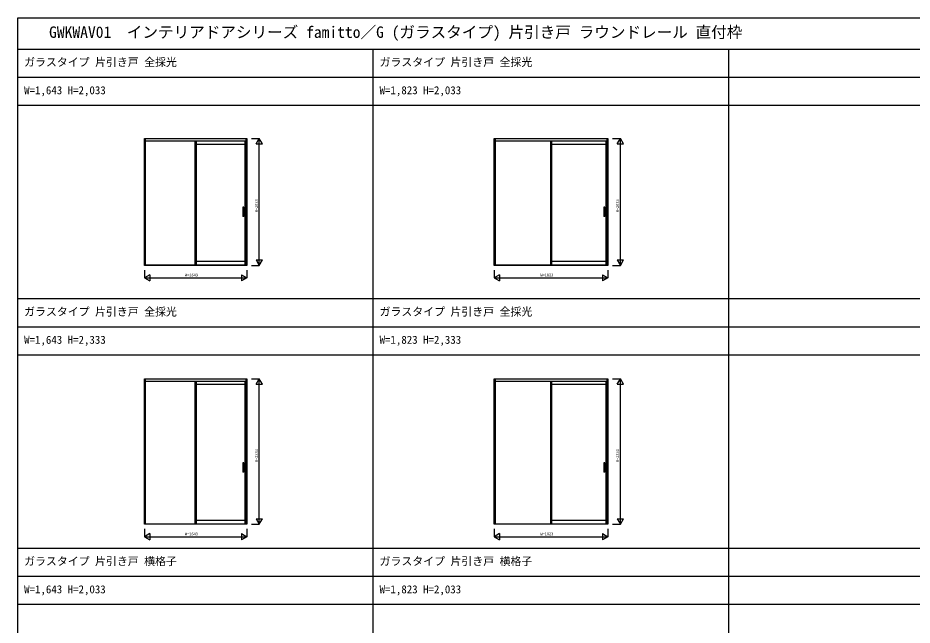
# Model space of a CAD drawing. Units: millimetres, scale not verified. Extents: x -14341 to 14340, y -10000 to 10000.
# Drawn here: x -14341 to 0, y 266 to 10000 of the extents above; entities that cross this region are included whole.
import ezdxf
from ezdxf.enums import TextEntityAlignment as Align

# ---------------------------------------------------------------- set-up
doc = ezdxf.new("R2010")
doc.units = ezdxf.units.MM
doc.header["$LTSCALE"] = 50
for name, color, linetype in [('0-0_0', 7, 'Continuous'), ('0-1_YKK_A1', 4, 'Continuous'), ('0-4_YKK_F1', 7, 'Continuous'), ('0-5_YKK_N1', 2, 'Continuous')]:
    doc.layers.add(name, color=color, linetype=linetype)
doc.styles.add('ＭＳ ゴシック', font='')
doc.styles.get('ＭＳ ゴシック').set_extended_font_data('MS Gothic')

msp = doc.modelspace()

# ---------------------------------------------------------------- linework, layer by layer
at = {"layer": '0-1_YKK_A1'}
for p, q in [((-12312.1, 8066.5), (-10669.1, 8066.5)), ((-12312.1, 6033.5), (-12312.1, 8066.5)), ((-12297.1, 8066.5), (-12297.1, 6033.5)), ((-10684.1, 8066.5), (-10684.1, 6033.5)), ((-10669.1, 8066.5), (-10669.1, 6033.5)), ((-6702.1, 8066.5), (-4879.1, 8066.5)), ((-6702.1, 6033.5), (-6702.1, 8066.5)), ((-6687.1, 8066.5), (-6687.1, 6033.5)), ((-4894.1, 8066.5), (-4894.1, 6033.5)), ((-4879.1, 8066.5), (-4879.1, 6033.5)), ((-12297.1, 8027.5), (-10684.1, 8027.5)), ((-11500.6, 8027.5), (-11500.6, 6041.5)), ((-11480.6, 8027.5), (-11480.6, 6041.5)), ((-11480.6, 7977.5), (-10701.1, 7977.5)), ((-10701.1, 8027.5), (-10701.1, 6041.5)), ((-6687.1, 8027.5), (-4894.1, 8027.5)), ((-5800.6, 8027.5), (-5800.6, 6041.5)), ((-5780.6, 8027.5), (-5780.6, 6041.5)), ((-5780.6, 7977.5), (-4911.1, 7977.5)), ((-4911.1, 8027.5), (-4911.1, 6041.5)), ((-10732.1, 6967), (-10732.1, 6816)), ((-10718.1, 6967), (-10732.1, 6967)), ((-10718.1, 6967), (-10718.1, 6816)), ((-4942.1, 6967), (-4942.1, 6816)), ((-4928.1, 6967), (-4942.1, 6967)), ((-4928.1, 6967), (-4928.1, 6816)), ((-10718.1, 6816), (-10732.1, 6816)), ((-4928.1, 6816), (-4942.1, 6816)), ((-10669.1, 6033.5), (-12312.1, 6033.5)), ((-10684.1, 6036.3), (-12297.1, 6036.3)), ((-11500.6, 6041.5), (-10684.1, 6041.5)), ((-11480.6, 6099.5), (-10701.1, 6099.5)), ((-4879.1, 6033.5), (-6702.1, 6033.5)), ((-4894.1, 6036.3), (-6687.1, 6036.3)), ((-5800.6, 6041.5), (-4894.1, 6041.5)), ((-5780.6, 6099.5), (-4911.1, 6099.5)), ((-12312.1, 4216.5), (-10669.1, 4216.5)), ((-12312.1, 1883.5), (-12312.1, 4216.5)), ((-12297.1, 4216.5), (-12297.1, 1883.5)), ((-12297.1, 4177.5), (-10684.1, 4177.5)), ((-11500.6, 4177.5), (-11500.6, 1891.5)), ((-11480.6, 4177.5), (-11480.6, 1891.5)), ((-10701.1, 4177.5), (-10701.1, 1891.5)), ((-10684.1, 4216.5), (-10684.1, 1883.5)), ((-10669.1, 4216.5), (-10669.1, 1883.5)), ((-6702.1, 4216.5), (-4879.1, 4216.5)), ((-6702.1, 1883.5), (-6702.1, 4216.5)), ((-6687.1, 4216.5), (-6687.1, 1883.5)), ((-6687.1, 4177.5), (-4894.1, 4177.5)), ((-5800.6, 4177.5), (-5800.6, 1891.5)), ((-5780.6, 4177.5), (-5780.6, 1891.5)), ((-4911.1, 4177.5), (-4911.1, 1891.5)), ((-4894.1, 4216.5), (-4894.1, 1883.5)), ((-4879.1, 4216.5), (-4879.1, 1883.5)), ((-11480.6, 4127.5), (-10701.1, 4127.5)), ((-5780.6, 4127.5), (-4911.1, 4127.5)), ((-10732.1, 2867), (-10732.1, 2716)), ((-10718.1, 2867), (-10732.1, 2867)), ((-10718.1, 2867), (-10718.1, 2716)), ((-4942.1, 2867), (-4942.1, 2716)), ((-4928.1, 2867), (-4942.1, 2867)), ((-4928.1, 2867), (-4928.1, 2716)), ((-10718.1, 2716), (-10732.1, 2716)), ((-4928.1, 2716), (-4942.1, 2716)), ((-10669.1, 1883.5), (-12312.1, 1883.5)), ((-10684.1, 1886.3), (-12297.1, 1886.3)), ((-11500.6, 1891.5), (-10684.1, 1891.5)), ((-11480.6, 1949.5), (-10701.1, 1949.5)), ((-4879.1, 1883.5), (-6702.1, 1883.5)), ((-4894.1, 1886.3), (-6687.1, 1886.3)), ((-5800.6, 1891.5), (-4894.1, 1891.5)), ((-5780.6, 1949.5), (-4911.1, 1949.5))]:
    msp.add_line(p, q, dxfattribs=at)
at = {"layer": '0-4_YKK_F1'}
for p, q in [((-14340.6, 10000), (14340.42, 10000)), ((-14340.6, -10000), (-14340.6, 10000)), ((-14340.6, 9500), (14159.4, 9500)), ((-8640.6, -10000), (-8640.6, 9500)), ((-2940.6, -10000), (-2940.6, 9500)), ((-14340.6, 9050), (14159.4, 9050)), ((-14340.6, 8600), (14159.4, 8600)), ((-14340.6, 5500), (14159.4, 5500)), ((-14340.6, 5050), (14159.4, 5050)), ((-14340.6, 4600), (14159.4, 4600)), ((-14340.6, 1500), (14159.4, 1500)), ((-14340.6, 1050), (14159.4, 1050)), ((-14340.6, 600), (14159.4, 600))]:
    msp.add_line(p, q, dxfattribs=at)
at = {"layer": '0-5_YKK_N1'}
for p, q in [((-10594.1, 8066.5), (-10469.1, 8066.5)), ((-10519.1, 7979.9), (-10469.1, 8066.5)), ((-10469.1, 6033.5), (-10469.1, 8066.5)), ((-4804.1, 8066.5), (-4679.1, 8066.5)), ((-4729.1, 7979.9), (-4679.1, 8066.5)), ((-4679.1, 6033.5), (-4679.1, 8066.5)), ((-10594.1, 6033.5), (-10469.1, 6033.5)), ((-10519.1, 6120.1), (-10419.1, 6120.1)), ((-4804.1, 6033.5), (-4679.1, 6033.5)), ((-4729.1, 6120.1), (-4629.1, 6120.1)), ((-12312.1, 5958.5), (-12312.1, 5833.5)), ((-12225.5, 5883.5), (-12312.1, 5833.5)), ((-12225.5, 5883.5), (-12225.5, 5783.5)), ((-10755.7, 5883.5), (-10755.7, 5783.5)), ((-10755.7, 5883.5), (-10669.1, 5833.5)), ((-10669.1, 5958.5), (-10669.1, 5833.5)), ((-6702.1, 5958.5), (-6702.1, 5833.5)), ((-6615.5, 5883.5), (-6702.1, 5833.5)), ((-6615.5, 5883.5), (-6615.5, 5783.5)), ((-4965.7, 5883.5), (-4965.7, 5783.5)), ((-4965.7, 5883.5), (-4879.1, 5833.5)), ((-4879.1, 5958.5), (-4879.1, 5833.5)), ((-12312.1, 5833.5), (-12225.5, 5783.5)), ((-12312.1, 5833.5), (-10669.1, 5833.5)), ((-10669.1, 5833.5), (-10755.7, 5783.5)), ((-6702.1, 5833.5), (-6615.5, 5783.5)), ((-6702.1, 5833.5), (-4879.1, 5833.5)), ((-4879.1, 5833.5), (-4965.7, 5783.5)), ((-10594.1, 4216.5), (-10469.1, 4216.5)), ((-10519.1, 4129.9), (-10469.1, 4216.5)), ((-10469.1, 1883.5), (-10469.1, 4216.5)), ((-4804.1, 4216.5), (-4679.1, 4216.5)), ((-4729.1, 4129.9), (-4679.1, 4216.5)), ((-4679.1, 1883.5), (-4679.1, 4216.5)), ((-10594.1, 1883.5), (-10469.1, 1883.5)), ((-10519.1, 1970.1), (-10419.1, 1970.1)), ((-4804.1, 1883.5), (-4679.1, 1883.5)), ((-4729.1, 1970.1), (-4629.1, 1970.1)), ((-12312.1, 1808.5), (-12312.1, 1683.5)), ((-12225.5, 1733.5), (-12312.1, 1683.5)), ((-12225.5, 1733.5), (-12225.5, 1633.5)), ((-10755.7, 1733.5), (-10755.7, 1633.5)), ((-10755.7, 1733.5), (-10669.1, 1683.5)), ((-10669.1, 1808.5), (-10669.1, 1683.5)), ((-6702.1, 1808.5), (-6702.1, 1683.5)), ((-6615.5, 1733.5), (-6702.1, 1683.5)), ((-6615.5, 1733.5), (-6615.5, 1633.5)), ((-4965.7, 1733.5), (-4965.7, 1633.5)), ((-4965.7, 1733.5), (-4879.1, 1683.5)), ((-4879.1, 1808.5), (-4879.1, 1683.5)), ((-12312.1, 1683.5), (-12225.5, 1633.5)), ((-12312.1, 1683.5), (-10669.1, 1683.5)), ((-10669.1, 1683.5), (-10755.7, 1633.5)), ((-6702.1, 1683.5), (-6615.5, 1633.5)), ((-6702.1, 1683.5), (-4879.1, 1683.5)), ((-4879.1, 1683.5), (-4965.7, 1633.5))]:
    msp.add_line(p, q, dxfattribs=at)
for points in [[(-10519.1, 7979.9), (-10419.1, 7979.9), (-10469.1, 8066.5)], [(-4729.1, 7979.9), (-4629.1, 7979.9), (-4679.1, 8066.5)], [(-10519.1, 6120.1), (-10469.1, 6033.5), (-10419.1, 6120.1)], [(-4729.1, 6120.1), (-4679.1, 6033.5), (-4629.1, 6120.1)], [(-10519.1, 4129.9), (-10419.1, 4129.9), (-10469.1, 4216.5)], [(-4729.1, 4129.9), (-4629.1, 4129.9), (-4679.1, 4216.5)], [(-10519.1, 1970.1), (-10469.1, 1883.5), (-10419.1, 1970.1)], [(-4729.1, 1970.1), (-4679.1, 1883.5), (-4629.1, 1970.1)]]:
    msp.add_lwpolyline(points, dxfattribs=at)

# ---------------------------------------------------------------- texts
at = {"layer": '0-0_0', "style": 'ＭＳ ゴシック'}
for s, height, p in [('GWKWAV01  インテリアドアシリーズ famitto／G (ガラスタイプ) 片引き戸 ラウンドレール 直付枠', 183.3, (-13840.6, 9625)), ('ガラスタイプ 片引き戸 全採光', 128.3, (-14240.6, 9187.5)), ('ガラスタイプ 片引き戸 全採光', 128.3, (-8540.6, 9187.5)), ('W=1,643 H=2,033', 128.3, (-14240.6, 8737.5)), ('W=1,823 H=2,033', 128.3, (-8540.6, 8737.5)), ('ガラスタイプ 片引き戸 全採光', 128.3, (-14240.6, 5187.5)), ('ガラスタイプ 片引き戸 全採光', 128.3, (-8540.6, 5187.5)), ('W=1,643 H=2,333', 128.3, (-14240.6, 4737.5)), ('W=1,823 H=2,333', 128.3, (-8540.6, 4737.5)), ('ガラスタイプ 片引き戸 横格子', 128.3, (-14240.6, 1187.5)), ('ガラスタイプ 片引き戸 横格子', 128.3, (-8540.6, 1187.5)), ('W=1,643 H=2,033', 128.3, (-14240.6, 737.5)), ('W=1,823 H=2,033', 128.3, (-8540.6, 737.5))]:
    msp.add_text(s, height=height, dxfattribs=at).set_placement(p, align=Align.BOTTOM_LEFT)
at = {"layer": '0-5_YKK_N1', "style": 'ＭＳ ゴシック'}
for s, p in [('H=2033', (-10479.1, 6885)), ('H=2033', (-4689.1, 6885)), ('H=2333', (-10479.1, 2880)), ('H=2333', (-4689.1, 2880))]:
    msp.add_text(s, height=43.99, rotation=90, dxfattribs=at).set_placement(p, align=Align.BOTTOM_LEFT)
for s, p in [('W=1643', (-11660.6, 5843.5)), ('W=1823', (-5960.6, 5843.5)), ('W=1643', (-11660.6, 1693.5)), ('W=1823', (-5960.6, 1693.5))]:
    msp.add_text(s, height=43.99, dxfattribs=at).set_placement(p, align=Align.BOTTOM_LEFT)

doc.saveas('drawing.dxf')
